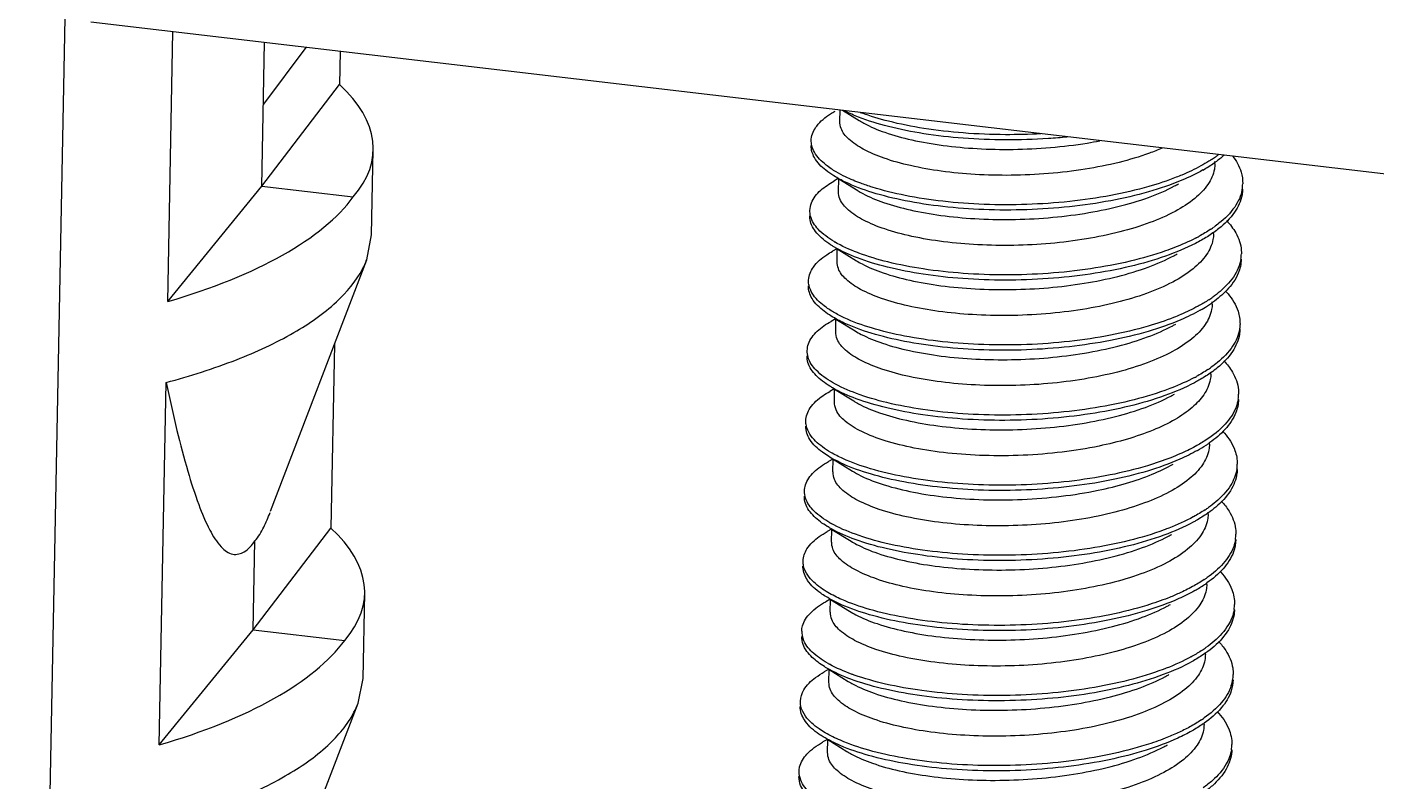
# Model space of a CAD drawing. Header units: millimetres. Extents: x 1338 to 1739, y -253 to 25.
# Drawn here: x 1411.04 to 1418.22, y -224.18 to -220.16 of the extents above; entities that cross this region are included whole.
import ezdxf

# ---------------------------------------------------------------- set-up
doc = ezdxf.new("R2010")
doc.units = ezdxf.units.MM
doc.layers.add('02___PRT_ALL_AXES', color=7, linetype='Continuous')
doc.layers.add('3_ALL_AXES', color=7, linetype='Continuous')

# ---------------------------------------------------------------- blocks, each defined once
blk = doc.blocks.new('*u41')
at = {"color": 7, "linetype": 'Continuous'}
for p, q in [((-20.2657, 15.6877), (-86.8763, 23.5059)), ((-82.8762, 23.0364), (-82.7882, 22.9819)), ((-82.8992, 22.6728), (-82.923, 22.6593)), ((-82.8972, 22.6716), (-82.7954, 22.6086)), ((-82.9064, 22.2995), (-82.9302, 22.286)), ((-82.9044, 22.2983), (-82.8026, 22.2353)), ((-82.9136, 21.9262), (-82.9375, 21.9127)), ((-82.9117, 21.925), (-82.8099, 21.8619)), ((-82.9209, 21.5529), (-82.9447, 21.5394)), ((-82.9189, 21.5517), (-82.8171, 21.4886)), ((-82.9281, 21.1796), (-82.9519, 21.1661)), ((-82.9262, 21.1784), (-82.8244, 21.1153)), ((-81.0089, 20.8722), (-81.0104, 20.8714)), ((-82.9353, 20.8063), (-82.9592, 20.7927)), ((-82.9334, 20.805), (-82.8316, 20.742)), ((-82.9426, 20.4329), (-82.9664, 20.4194)), ((-82.9406, 20.4317), (-82.8388, 20.3687)), ((-82.9498, 20.0596), (-82.9736, 20.0461)), ((-82.9479, 20.0584), (-82.8461, 19.9953)), ((-82.957, 19.6863), (-82.9809, 19.6728)), ((-82.9551, 19.6851), (-82.8533, 19.622))]:
    blk.add_line(p, q, dxfattribs=at)
for centre, radius, start, end in [((-82.3807, 24.0782), 1.1272, 249.16454, 249.50103), ((-81.3139, 23.3545), 0.728, 301.99341, 304.73424), ((-81.2879, 23.3447), 0.6824, 303.29739, 305.39658), ((-81.2713, 23.2922), 0.6525, 304.77575, 305.41728), ((-81.2481, 23.2885), 0.6136, 305.40728, 307.09228), ((-81.3737, 23.4495), 0.8403, 299.55563, 302.01757), ((-80.9426, 22.6478), 0.1951, 349.86686, 359.21511), ((-81.2941, 22.9681), 0.6791, 303.63883, 305.44566), ((-82.6046, 22.8706), 0.6203, 239.25442, 239.51926), ((-81.4474, 23.2269), 0.9801, 297.28774, 298.51245), ((-81.2854, 22.9269), 0.663, 304.92077, 305.40755), ((-80.9562, 22.2771), 0.2016, 350.68577, 358.50467), ((-81.3071, 22.605), 0.6908, 303.27675, 305.35347), ((-81.3798, 22.6884), 0.8236, 299.54317, 302.66136), ((-81.3243, 22.6017), 0.7206, 302.66658, 304.73753), ((-81.2889, 22.5502), 0.6582, 304.76127, 305.37546), ((-81.4583, 22.4732), 0.9722, 297.84843, 298.51047), ((-81.3063, 22.2182), 0.6752, 303.59883, 305.47418), ((-81.2969, 22.176), 0.6578, 304.91511, 305.43995), ((-80.9734, 21.5305), 0.2043, 350.77272, 358.51081), ((-81.386, 21.9278), 0.8073, 299.52377, 303.31632), ((-81.3351, 21.8496), 0.7141, 303.35036, 304.74413), ((-81.3079, 21.8101), 0.6661, 304.75435, 305.33015), ((-80.9627, 21.1541), 0.1864, 350.96636, 359.30492), ((-81.319, 21.4691), 0.6722, 303.55477, 305.49239), ((-81.3088, 21.4259), 0.6535, 304.9053, 305.46837), ((-82.625, 21.3931), 0.6383, 239.99304, 240.63838), ((-80.9898, 20.7837), 0.2062, 350.87087, 358.55914), ((-81.3592, 21.1457), 0.7319, 303.7503, 304.04807), ((-81.3385, 21.1152), 0.695, 304.03885, 305.2764), ((-81.3924, 21.1676), 0.7915, 299.49822, 303.98317), ((-81.3466, 21.0982), 0.7084, 304.04505, 304.75894), ((-81.3285, 21.0721), 0.6767, 304.76059, 305.28429), ((-80.9753, 20.4077), 0.1845, 350.84153, 359.23897), ((-82.9677, 20.262), 0.1257, 179.4812, 199.2452), ((-81.3323, 20.721), 0.6703, 303.5079, 305.5002), ((-81.474, 20.9545), 0.9435, 298.76904, 298.99357), ((-81.3212, 20.6764), 0.65, 304.89115, 305.49321), ((-82.6395, 20.6463), 0.6381, 239.96243, 241.31408), ((-81.0068, 20.037), 0.2087, 342.13646, 358.61166), ((-81.3651, 20.3857), 0.7161, 303.74949, 304.74744), ((-81.3509, 20.3365), 0.6902, 304.78158, 305.24082), ((-81.3509, 20.3652), 0.6911, 304.74861, 305.24062), ((-80.9892, 19.6614), 0.184, 350.7067, 359.1278)]:
    blk.add_arc(centre, radius, start, end, dxfattribs=at)
for points, start_tangent, end_tangent in [([(-83.0432, 22.8764), (-83.0429, 22.8836), (-83.0142, 22.9526), (-82.9411, 23.0173), (-82.9157, 23.0326)], (0.008067, 0.999967), (0.869868, 0.493284)), ([(-81.1767, 22.8347), (-81.2443, 22.8079), (-81.4057, 22.7592), (-81.5851, 22.723), (-81.7801, 22.6995), (-81.9794, 22.6903), (-82.1717, 22.695), (-82.3511, 22.7124), (-82.5146, 22.7417), (-82.6557, 22.7816), (-82.7662, 22.8295), (-82.8433, 22.8832), (-82.8845, 22.9403), (-82.8909, 22.9771)], (-0.918299, -0.395888), (0.00843, 0.999964)), ([(-81.682, 22.8942), (-81.7817, 22.8859), (-82.0107, 22.8787), (-82.2347, 22.8877), (-82.4448, 22.912), (-82.6329, 22.9502), (-82.7913, 23.0003), (-82.8636, 23.032)], (-0.995061, -0.099263), (-0.89523, 0.445605)), ([(-82.7882, 22.9819), (-82.7626, 22.9671), (-82.6515, 22.9192), (-82.5087, 22.8791), (-82.3419, 22.8497), (-82.1612, 22.8327), (-81.9689, 22.8286), (-81.7695, 22.8383), (-81.5747, 22.8623), (-81.5084, 22.8741)], (0.850318, -0.526269), (0.981772, 0.190064)), ([(-81.8214, 22.9114), (-82.0101, 22.9067), (-82.2341, 22.9157), (-82.4443, 22.94), (-82.6323, 22.9782), (-82.7754, 23.0224)], (-0.998516, -0.054452), (-0.936676, 0.350198)), ([(-82.9224, 22.6873), (-82.9651, 22.717), (-83.0267, 22.7853), (-83.0437, 22.8484)], (-0.849597, 0.527433), (0.008067, 0.999967)), ([(-83.0401, 22.8495), (-83.0432, 22.8764)], (-0.226408, 0.974032), (0.008067, 0.999967)), ([(-82.9098, 22.708), (-82.9645, 22.745), (-83.0261, 22.8133), (-83.0401, 22.8495)], (-0.862793, 0.505558), (-0.226408, 0.974032)), ([(-80.9133, 22.7743), (-80.9277, 22.7651), (-80.9702, 22.7402)], (-0.835617, -0.549313), (-0.876847, -0.480769)), ([(-80.8477, 22.7962), (-80.8932, 22.7604)], (-0.750929, -0.660383), (-0.814933, -0.579555)), ([(-80.8019, 22.7939), (-80.7561, 22.7075), (-80.7475, 22.6451)], (0.607809, -0.794084), (-0.014686, -0.999892)), ([(-80.9592, 22.7186), (-81.0719, 22.6637), (-81.248, 22.6024), (-81.4496, 22.555), (-81.6687, 22.523), (-81.8967, 22.5072), (-82.1244, 22.5076), (-82.343, 22.524), (-82.5438, 22.555), (-82.7188, 22.5991), (-82.8611, 22.654), (-82.9224, 22.6873)], (-0.869714, -0.493557), (-0.849597, 0.527433)), ([(-82.7801, 22.6481), (-82.8605, 22.682), (-82.9098, 22.708)], (-0.937826, 0.347105), (-0.862793, 0.505558)), ([(-80.9702, 22.7402), (-81.0714, 22.6917), (-81.1011, 22.6796)], (-0.876847, -0.480769), (-0.930713, -0.36575)), ([(-80.8954, 22.7516), (-80.8981, 22.7234), (-80.9326, 22.6422)], (-0.015355, -0.999882), (-0.560345, -0.82826)), ([(-83.05, 22.503), (-83.0422, 22.5431), (-82.9924, 22.6105), (-82.923, 22.6594)], (0.026025, 0.999661), (0.87083, 0.491584)), ([(-80.9326, 22.6422), (-81.0031, 22.5669), (-81.1071, 22.4984), (-81.2419, 22.4382), (-81.4012, 22.3889), (-81.5793, 22.3518), (-81.7706, 22.3276), (-81.9648, 22.3173), (-82.1563, 22.3205), (-82.3395, 22.3366), (-82.5082, 22.3653), (-82.6522, 22.4046), (-82.7649, 22.4517), (-82.8457, 22.5054), (-82.8906, 22.5642), (-82.8981, 22.6038)], (-0.560345, -0.82826), (0.006275, 0.99998)), ([(-82.7954, 22.6085), (-82.7694, 22.5936), (-82.6581, 22.5457), (-82.517, 22.506), (-82.3537, 22.477), (-82.173, 22.4597), (-81.9804, 22.4552), (-81.782, 22.4646), (-81.5893, 22.4878), (-81.4111, 22.5238), (-81.2492, 22.5726), (-81.1097, 22.6336), (-81.0891, 22.6449)], (0.85042, -0.526104), (0.87031, 0.492504)), ([(-81.1011, 22.6796), (-81.2475, 22.6304), (-81.4491, 22.583), (-81.6682, 22.551), (-81.8961, 22.5352), (-82.1239, 22.5356), (-82.3425, 22.552), (-82.5432, 22.583), (-82.7182, 22.6271), (-82.7801, 22.6481)], (-0.930713, -0.36575), (-0.937826, 0.347105)), ([(-80.748, 22.6171), (-80.7511, 22.5855), (-80.7909, 22.4935), (-80.8745, 22.4066), (-80.9012, 22.3865)], (-0.014686, -0.999892), (-0.815044, -0.579399)), ([(-80.7505, 22.6135), (-80.7903, 22.5215), (-80.8739, 22.4346), (-80.9002, 22.4148)], (-0.177015, -0.984208), (-0.814557, -0.580083)), ([(-82.9297, 22.3139), (-83.0068, 22.3753), (-83.0475, 22.445), (-83.0505, 22.475)], (-0.851805, 0.523859), (0.026025, 0.999661)), ([(-83.0469, 22.473), (-83.05, 22.503)], (-0.232129, 0.972685), (0.026025, 0.999661)), ([(-82.9217, 22.3375), (-83.0062, 22.4033), (-83.0469, 22.473)], (-0.859444, 0.51123), (-0.232129, 0.972685)), ([(-80.9179, 22.4027), (-80.9796, 22.3657)], (-0.832442, -0.554112), (-0.878631, -0.477502)), ([(-80.8333, 22.4491), (-80.7847, 22.3836), (-80.755, 22.2899), (-80.7546, 22.2718)], (0.681895, -0.73145), (-0.025147, -0.999684)), ([(-80.9665, 22.3453), (-80.9986, 22.3279), (-81.1584, 22.2599), (-81.3474, 22.2049), (-81.5583, 22.1647), (-81.7827, 22.1402), (-82.0116, 22.1321), (-82.2362, 22.1401), (-82.4474, 22.1635), (-82.637, 22.2009), (-82.7974, 22.2504), (-82.9223, 22.3095), (-82.9297, 22.3139)], (-0.870257, -0.492597), (-0.851805, 0.523859)), ([(-82.7902, 22.2759), (-82.7968, 22.2784), (-82.9193, 22.336)], (-0.936688, 0.350165), (-0.861798, 0.507252)), ([(-80.9981, 22.3559), (-81.1107, 22.3054)], (-0.888636, -0.458612), (-0.931615, -0.363446)), ([(-80.9058, 22.3833), (-80.9665, 22.3453)], (-0.819937, -0.572454), (-0.870257, -0.492597)), ([(-80.9027, 22.3782), (-80.9056, 22.3485), (-80.9398, 22.2689)], (-0.016388, -0.999866), (-0.560345, -0.82826)), ([(-83.0577, 22.1297), (-83.0576, 22.1328), (-83.0316, 22.202), (-82.9611, 22.267), (-82.9302, 22.286)], (0.013955, 0.999903), (0.869662, 0.493648)), ([(-80.9398, 22.2689), (-81.0115, 22.1927), (-81.1198, 22.1221), (-81.2591, 22.0612), (-81.4207, 22.0125), (-81.5997, 21.9763), (-81.7942, 21.9529), (-81.9935, 21.9437), (-82.1858, 21.9484), (-82.3654, 21.9658), (-82.5287, 21.995), (-82.6697, 22.0348), (-82.7804, 22.0827), (-82.8577, 22.1364), (-82.899, 22.1937), (-82.9054, 22.2304)], (-0.560345, -0.82826), (0.008502, 0.999964)), ([(-82.8027, 22.2352), (-82.7729, 22.2183), (-82.6606, 22.1707), (-82.5195, 22.1316), (-82.3535, 22.1026), (-82.1708, 22.0858), (-81.9778, 22.082), (-81.7814, 22.0919), (-81.5909, 22.1154), (-81.412, 22.1521), (-81.2508, 22.2014), (-81.1135, 22.2622), (-81.0963, 22.2716)], (0.850189, -0.526478), (0.870274, 0.492568)), ([(-81.1107, 22.3054), (-81.1578, 22.2879), (-81.3469, 22.2329), (-81.5577, 22.1927), (-81.7821, 22.1682), (-82.0111, 22.16), (-82.2356, 22.1681), (-82.4469, 22.1915), (-82.6364, 22.2289), (-82.7902, 22.2759)], (-0.931615, -0.363446), (-0.936688, 0.350165)), ([(-80.7552, 22.2438), (-80.7714, 22.1684), (-80.8321, 22.0785), (-80.9079, 22.0136)], (-0.025147, -0.999684), (-0.815356, -0.578959)), ([(-80.7572, 22.2444), (-80.7709, 22.1964), (-80.8316, 22.1065), (-80.9073, 22.0416)], (-0.160983, -0.986957), (-0.815356, -0.578959)), ([(-83.0547, 22.103), (-83.0577, 22.1297)], (-0.22787, 0.973691), (0.013955, 0.999903)), ([(-82.9369, 21.9407), (-82.9745, 21.9665), (-83.0387, 22.0345), (-83.0583, 22.1017)], (-0.849643, 0.527358), (0.013955, 0.999903)), ([(-82.9246, 21.9616), (-82.974, 21.9945), (-83.0382, 22.0625), (-83.0547, 22.103)], (-0.862391, 0.506242), (-0.22787, 0.973691)), ([(-80.8385, 22.0735), (-80.8257, 22.0589), (-80.7724, 21.9664), (-80.7619, 21.8985)], (0.674196, -0.738553), (-0.013756, -0.999905)), ([(-80.9737, 21.9719), (-81.0769, 21.9211), (-81.2513, 21.859), (-81.4516, 21.8108), (-81.6699, 21.7778), (-81.8976, 21.761), (-82.1256, 21.7605), (-82.345, 21.7759), (-82.547, 21.8062), (-82.7237, 21.8495), (-82.8681, 21.9038), (-82.9369, 21.9407)], (-0.869719, -0.493548), (-0.849643, 0.527358)), ([(-80.9849, 21.9934), (-81.0764, 21.9491), (-81.1158, 21.9329)], (-0.877024, -0.480446), (-0.930762, -0.365626)), ([(-80.928, 22.0275), (-80.9348, 22.0231), (-80.9849, 21.9934)], (-0.835803, -0.54903), (-0.877024, -0.480446)), ([(-80.9099, 22.005), (-80.9128, 21.9754), (-80.9471, 21.8956)], (-0.015933, -0.999873), (-0.560345, -0.82826)), ([(-83.0644, 21.7564), (-83.0583, 21.7923), (-83.0111, 21.86), (-82.9375, 21.9127)], (0.020645, 0.999787), (0.871189, 0.490948)), ([(-81.1158, 21.9329), (-81.2508, 21.887), (-81.4511, 21.8388), (-81.6694, 21.8058), (-81.897, 21.789), (-82.1251, 21.7885), (-82.3444, 21.8039), (-82.5465, 21.8342), (-82.7232, 21.8775), (-82.8676, 21.9318), (-82.9246, 21.9616)], (-0.930762, -0.365626), (-0.862391, 0.506242)), ([(-80.9471, 21.8956), (-81.0175, 21.8203), (-81.1217, 21.7516), (-81.2553, 21.6919), (-81.4137, 21.6428), (-81.5916, 21.6055), (-81.7835, 21.5811), (-81.9785, 21.5707), (-82.1692, 21.5737), (-82.3524, 21.5898), (-82.5218, 21.6185), (-82.667, 21.6581), (-82.7803, 21.7055), (-82.8606, 21.7592), (-82.9052, 21.8178), (-82.9126, 21.8572)], (-0.560345, -0.82826), (0.006564, 0.999978)), ([(-82.8099, 21.8619), (-82.7773, 21.8434), (-82.6645, 21.7963), (-82.52, 21.7568), (-82.3511, 21.7281), (-82.168, 21.7119), (-81.9772, 21.7088), (-81.7821, 21.7192), (-81.5899, 21.7434), (-81.4118, 21.7807), (-81.2533, 21.8298), (-81.1197, 21.8894), (-81.1035, 21.8983)], (0.849923, -0.526908), (0.870264, 0.492586)), ([(-80.7619, 21.8985), (-80.7641, 21.8724), (-80.7642, 21.8713)], (-0.013756, -0.999905), (-0.155513, -0.987834)), ([(-80.7625, 21.8705), (-80.7646, 21.8444), (-80.8017, 21.7522), (-80.8828, 21.6649), (-80.9154, 21.6401)], (-0.013756, -0.999905), (-0.814715, -0.579862)), ([(-80.7642, 21.8713), (-80.8012, 21.7802), (-80.8823, 21.6929), (-80.9145, 21.6684)], (-0.155513, -0.987834), (-0.814255, -0.580508)), ([(-83.0602, 21.7222), (-83.0644, 21.7564)], (-0.265593, 0.964085), (0.020645, 0.999787)), ([(-82.9442, 21.5673), (-83.0174, 21.6247), (-83.0608, 21.6942), (-83.065, 21.7284)], (-0.851644, 0.524121), (0.020645, 0.999787)), ([(-82.9299, 21.5871), (-83.0169, 21.6527), (-83.0602, 21.7222)], (-0.86562, 0.500702), (-0.265593, 0.964085)), ([(-80.8476, 21.7024), (-80.8023, 21.6425), (-80.77, 21.5488), (-80.7692, 21.5252)], (0.681299, -0.732005), (-0.025218, -0.999682)), ([(-81.0042, 21.6136), (-81.1255, 21.5586)], (-0.884162, -0.46718), (-0.931722, -0.363173)), ([(-80.9327, 21.6558), (-80.9943, 21.6189)], (-0.832816, -0.55355), (-0.878705, -0.477365)), ([(-80.9204, 21.6366), (-80.9809, 21.5986)], (-0.819992, -0.572375), (-0.870284, -0.49255)), ([(-80.9171, 21.6316), (-80.92, 21.6023), (-80.9543, 21.5222)], (-0.016173, -0.999869), (-0.560345, -0.82826)), ([(-83.0722, 21.3831), (-83.0489, 21.4514), (-82.9809, 21.5167), (-82.9447, 21.5393)], (0.021515, 0.999769), (0.869494, 0.493944)), ([(-80.9809, 21.5986), (-81.0047, 21.5856), (-81.1625, 21.517), (-81.35, 21.4612), (-81.5598, 21.42), (-81.7836, 21.3945), (-82.0126, 21.3854), (-82.2377, 21.3925), (-82.4499, 21.4151), (-82.641, 21.4517), (-82.8033, 21.5005), (-82.9305, 21.5591), (-82.9442, 21.5673)], (-0.870284, -0.49255), (-0.851644, 0.524121)), ([(-82.8028, 21.5285), (-82.9299, 21.5871)], (-0.937422, 0.348196), (-0.86562, 0.500702)), ([(-81.1255, 21.5586), (-81.162, 21.545), (-81.3495, 21.4892), (-81.5593, 21.448), (-81.7831, 21.4225), (-82.0121, 21.4134), (-82.2371, 21.4205), (-82.4494, 21.4431), (-82.6404, 21.4797), (-82.8028, 21.5285)], (-0.931722, -0.363173), (-0.937422, 0.348196)), ([(-81.512, 21.2484), (-81.7083, 21.2165), (-81.9164, 21.1995), (-82.1231, 21.1982), (-82.3173, 21.2115), (-82.495, 21.2381), (-82.6505, 21.277), (-82.7748, 21.3257), (-82.8624, 21.3811), (-82.9109, 21.4412), (-82.9199, 21.4838)], (-0.979173, -0.203026), (0.002631, 0.999997)), ([(-82.8171, 21.4886), (-82.7913, 21.4737), (-82.6801, 21.4258), (-82.5371, 21.3857), (-82.3699, 21.3563), (-82.1888, 21.3393), (-81.9964, 21.3353), (-81.7971, 21.3452), (-81.6024, 21.3692), (-81.4235, 21.4062), (-81.2654, 21.4547), (-81.1291, 21.5149), (-81.1108, 21.525)], (0.850298, -0.526301), (0.870291, 0.492538)), ([(-80.9543, 21.5222), (-81.0161, 21.4543), (-81.1072, 21.3905), (-81.2241, 21.3336), (-81.361, 21.2859), (-81.512, 21.2484)], (-0.560345, -0.82826), (-0.979173, -0.203026)), ([(-80.7717, 21.4977), (-80.7832, 21.4553), (-80.8413, 21.365), (-80.942, 21.2811), (-80.9996, 21.2466)], (-0.159672, -0.98717), (-0.877228, -0.480074)), ([(-80.7697, 21.4972), (-80.7837, 21.4273), (-80.8418, 21.337), (-80.9227, 21.2667)], (-0.025218, -0.999682), (-0.815815, -0.578313)), ([(-82.9514, 21.194), (-82.9839, 21.2159), (-83.0506, 21.2837), (-83.0728, 21.354), (-83.0728, 21.3551)], (-0.849785, 0.52713), (0.021515, 0.999769)), ([(-83.0693, 21.3565), (-83.0722, 21.382), (-83.0722, 21.3831)], (-0.227535, 0.97377), (0.021515, 0.999769)), ([(-82.9394, 21.2151), (-82.9833, 21.2439), (-83.0501, 21.3117), (-83.0693, 21.3565)], (-0.862082, 0.506768), (-0.227535, 0.97377)), ([(-80.8534, 21.3274), (-80.8447, 21.3176), (-80.7887, 21.2253), (-80.7764, 21.1519)], (0.675752, -0.737129), (-0.01349, -0.999909)), ([(-80.9996, 21.2466), (-81.0815, 21.2065), (-81.1305, 21.1862)], (-0.877228, -0.480074), (-0.930828, -0.365458)), ([(-80.9244, 21.2584), (-80.9273, 21.2287), (-80.9616, 21.1489)], (-0.015914, -0.999873), (-0.560345, -0.82826)), ([(-81.4537, 21.0666), (-81.6711, 21.0327), (-81.8985, 21.0149), (-82.1267, 21.0135), (-82.3469, 21.028), (-82.5502, 21.0573), (-82.7286, 21.1), (-82.8751, 21.1537), (-82.9514, 21.194)], (-0.980787, -0.195084), (-0.849785, 0.52713)), ([(-81.4531, 21.0946), (-81.6706, 21.0607), (-81.8979, 21.0429), (-82.1262, 21.0415), (-82.3463, 21.056), (-82.5496, 21.0853), (-82.728, 21.128), (-82.8745, 21.1817), (-82.9394, 21.2151)], (-0.980787, -0.195084), (-0.862082, 0.506768)), ([(-80.9882, 21.2253), (-81.082, 21.1785), (-81.2547, 21.1157), (-81.4537, 21.0666)], (-0.869753, -0.493488), (-0.980787, -0.195084)), ([(-81.1305, 21.1862), (-81.2541, 21.1437), (-81.4531, 21.0946)], (-0.930828, -0.365458), (-0.980787, -0.195084)), ([(-83.0789, 21.0098), (-83.0741, 21.0416), (-83.0296, 21.1095), (-82.9519, 21.1661)], (0.01513, 0.999886), (0.871426, 0.490527)), ([(-80.9616, 21.1489), (-81.032, 21.0737), (-81.1362, 21.005), (-81.2695, 20.9454), (-81.4277, 20.8962), (-81.6054, 20.8589), (-81.7975, 20.8346), (-81.9929, 20.8241), (-82.1833, 20.8271), (-82.3665, 20.8431), (-82.5361, 20.8718), (-82.6815, 20.9115), (-82.7951, 20.959), (-82.8752, 21.0127), (-82.9197, 21.0713), (-82.9271, 21.1105)], (-0.560345, -0.82826), (0.006677, 0.999978)), ([(-82.8244, 21.1153), (-82.7795, 21.0906), (-82.6552, 21.0419), (-82.4992, 21.0029), (-82.3213, 20.9763), (-82.1272, 20.963), (-81.9207, 20.9644), (-81.7127, 20.9813), (-81.5166, 21.0132)], (0.849372, -0.527795), (0.979173, 0.203026)), ([(-81.5166, 21.0132), (-81.3655, 21.0508), (-81.2286, 21.0985), (-81.118, 21.1517)], (0.979173, 0.203026), (0.8698, 0.493404)), ([(-80.7769, 21.1239), (-80.7783, 21.1033), (-80.8128, 21.0109), (-80.8913, 20.9233), (-80.9296, 20.8936)], (-0.01349, -0.999909), (-0.814425, -0.580269)), ([(-80.7787, 21.1249), (-80.8122, 21.0389), (-80.8908, 20.9513), (-80.9287, 20.9219)], (-0.157024, -0.987595), (-0.814056, -0.580787)), ([(-82.9587, 20.8206), (-83.0279, 20.874), (-83.0739, 20.9434), (-83.0795, 20.9818)], (-0.851307, 0.524667), (0.01513, 0.999886)), ([(-83.0734, 20.9714), (-83.0789, 21.0098)], (-0.298484, 0.954415), (0.01513, 0.999886)), ([(-82.9442, 20.8403), (-83.0274, 20.902), (-83.0734, 20.9714)], (-0.865929, 0.500167), (-0.298484, 0.954415)), ([(-80.9475, 20.909), (-81.0089, 20.8722)], (-0.833227, -0.552931), (-0.878705, -0.477365)), ([(-80.9349, 20.8899), (-80.9954, 20.852)], (-0.820088, -0.572237), (-0.870269, -0.492577)), ([(-80.8619, 20.9555), (-80.8201, 20.9013), (-80.7851, 20.8078), (-80.7837, 20.7785)], (0.680368, -0.732871), (-0.024575, -0.999698)), ([(-80.9954, 20.852), (-81.0109, 20.8434), (-81.1667, 20.7741), (-81.3527, 20.7174), (-81.5614, 20.6753), (-81.7846, 20.649), (-82.0135, 20.6389), (-82.2391, 20.645), (-82.4523, 20.6667), (-82.6449, 20.7025), (-82.8091, 20.7507), (-82.9385, 20.8088), (-82.9587, 20.8206)], (-0.870269, -0.492577), (-0.851307, 0.524667)), ([(-81.1402, 20.8119), (-81.1662, 20.802), (-81.3521, 20.7454), (-81.5609, 20.7033), (-81.7841, 20.677), (-82.013, 20.6669), (-82.2385, 20.673), (-82.4518, 20.6947), (-82.6443, 20.7305), (-82.8085, 20.7787), (-82.9379, 20.8368)], (-0.931809, -0.362948), (-0.871508, 0.490382)), ([(-81.0104, 20.8714), (-81.1402, 20.8119)], (-0.87951, -0.47588), (-0.931809, -0.362948)), ([(-80.9316, 20.8849), (-80.9345, 20.8558), (-80.9688, 20.7756)], (-0.016065, -0.999871), (-0.560345, -0.82826)), ([(-83.0867, 20.6365), (-83.066, 20.7007), (-83.0006, 20.7664), (-82.9592, 20.7927)], (0.028268, 0.9996), (0.869408, 0.494095)), ([(-80.9688, 20.7756), (-81.0406, 20.6992), (-81.1493, 20.6286), (-81.2891, 20.5675), (-81.4511, 20.5188), (-81.6292, 20.4829), (-81.8217, 20.4598), (-82.0199, 20.4505), (-82.2123, 20.455), (-82.393, 20.4723), (-82.5561, 20.5013), (-82.6967, 20.5409), (-82.8078, 20.5886), (-82.8859, 20.6425), (-82.9279, 20.7003), (-82.9343, 20.7372)], (-0.560345, -0.82826), (0.008678, 0.999962)), ([(-82.8316, 20.7419), (-82.8022, 20.7252), (-82.69, 20.6776), (-82.549, 20.6385), (-82.3832, 20.6095), (-82.2006, 20.5926), (-82.0076, 20.5887), (-81.8109, 20.5986), (-81.6204, 20.622), (-81.4415, 20.6587), (-81.2802, 20.7079), (-81.1427, 20.7688), (-81.1252, 20.7784)], (0.850216, -0.526433), (0.870278, 0.49256)), ([(-80.7842, 20.7505), (-80.7961, 20.6861), (-80.8516, 20.5956), (-80.9376, 20.5198)], (-0.024575, -0.999698), (-0.81628, -0.577657)), ([(-80.7862, 20.751), (-80.7956, 20.7141), (-80.8511, 20.6236), (-80.9371, 20.5478)], (-0.158185, -0.98741), (-0.81628, -0.577657)), ([(-82.9658, 20.4474), (-82.993, 20.4654), (-83.0624, 20.533), (-83.0872, 20.6032), (-83.0872, 20.6085)], (-0.850004, 0.526776), (0.028268, 0.9996)), ([(-83.0839, 20.6101), (-83.0867, 20.6312), (-83.0867, 20.6365)], (-0.225176, 0.974318), (0.028268, 0.9996)), ([(-82.9541, 20.4686), (-82.9925, 20.4934), (-83.0618, 20.561), (-83.0839, 20.6101)], (-0.861861, 0.507145), (-0.225176, 0.974318)), ([(-80.9526, 20.5371), (-81.0143, 20.4999)], (-0.831464, -0.555578), (-0.877448, -0.479673)), ([(-80.8684, 20.5813), (-80.8639, 20.5763), (-80.8053, 20.4842), (-80.7908, 20.4052)], (0.677311, -0.735697), (-0.013989, -0.999902)), ([(-81.0026, 20.4787), (-81.0873, 20.436), (-81.2581, 20.3724), (-81.4558, 20.3224), (-81.6724, 20.2876), (-81.8994, 20.2689), (-82.1278, 20.2665), (-82.3487, 20.28), (-82.5532, 20.3086), (-82.7333, 20.3505), (-82.8819, 20.4036), (-82.9658, 20.4474)], (-0.869806, -0.493393), (-0.850004, 0.526776)), ([(-81.1452, 20.4394), (-81.2576, 20.4004), (-81.4552, 20.3504), (-81.6718, 20.3156), (-81.8988, 20.2969), (-82.1273, 20.2945), (-82.3482, 20.308), (-82.5527, 20.3366), (-82.7328, 20.3785), (-82.8813, 20.4316), (-82.9541, 20.4686)], (-0.930917, -0.365231), (-0.861861, 0.507145)), ([(-81.0143, 20.4999), (-81.0867, 20.464), (-81.1452, 20.4394)], (-0.877448, -0.479673), (-0.930917, -0.365231)), ([(-80.9388, 20.5117), (-80.9418, 20.482), (-80.976, 20.4023)], (-0.015947, -0.999873), (-0.560345, -0.82826)), ([(-83.0934, 20.2631), (-83.0898, 20.2908), (-83.0479, 20.3589), (-82.9664, 20.4194)], (0.010068, 0.999949), (0.871446, 0.490492)), ([(-80.976, 20.4023), (-81.0467, 20.3269), (-81.1516, 20.2578), (-81.2851, 20.1983), (-81.443, 20.1494), (-81.6212, 20.1121), (-81.8144, 20.0877), (-82.0116, 20.0774), (-82.2024, 20.0807), (-82.3853, 20.097), (-82.5545, 20.126), (-82.6994, 20.166), (-82.8122, 20.2138), (-82.8908, 20.2671), (-82.9344, 20.3252), (-82.9416, 20.3639)], (-0.560345, -0.82826), (0.007024, 0.999975)), ([(-82.8388, 20.3686), (-82.806, 20.35), (-82.6933, 20.303), (-82.549, 20.2636), (-82.3802, 20.2348), (-82.1971, 20.2187), (-82.0061, 20.2155), (-81.8112, 20.2259), (-81.6192, 20.2501), (-81.441, 20.2873), (-81.2823, 20.3365), (-81.1486, 20.3962), (-81.1325, 20.405)], (0.84991, -0.526928), (0.870262, 0.492589)), ([(-80.7913, 20.3772), (-80.7922, 20.3622), (-80.824, 20.2696), (-80.9, 20.1816), (-80.9438, 20.1472)], (-0.013989, -0.999902), (-0.814171, -0.580625)), ([(-80.7931, 20.3783), (-80.8234, 20.2976), (-80.8994, 20.2096), (-80.9431, 20.1753)], (-0.15863, -0.987338), (-0.813961, -0.58092)), ([(-82.9731, 20.074), (-83.0383, 20.1234), (-83.0869, 20.1926), (-83.094, 20.2351)], (-0.850891, 0.525342), (0.010068, 0.999949)), ([(-82.9589, 20.0939), (-83.0378, 20.1514), (-83.0864, 20.2206)], (-0.865556, 0.500812), (-0.330721, 0.943728)), ([(-80.876, 20.2086), (-80.8381, 20.1601), (-80.8004, 20.0667), (-80.7982, 20.0319)], (0.679151, -0.733999), (-0.023341, -0.999728)), ([(-81.0099, 20.1054), (-81.0172, 20.1012), (-81.1711, 20.0312), (-81.3554, 19.9738), (-81.563, 19.9308), (-81.7856, 19.9034), (-82.0145, 19.8924), (-82.2405, 19.8976), (-82.4547, 19.9184), (-82.6487, 19.9534), (-82.8148, 20.0009), (-82.9464, 20.0585), (-82.9731, 20.074)], (-0.870199, -0.492701), (-0.850891, 0.525342)), ([(-81.0199, 20.1275), (-81.155, 20.0651)], (-0.876566, -0.481282), (-0.931871, -0.362789)), ([(-80.9623, 20.1621), (-81.0167, 20.1292)], (-0.833665, -0.552271), (-0.874673, -0.484714)), ([(-80.9494, 20.1433), (-81.0099, 20.1054)], (-0.820227, -0.572038), (-0.870199, -0.492701)), ([(-80.9461, 20.1383), (-80.9492, 20.108), (-80.9833, 20.029)], (-0.016662, -0.999861), (-0.560345, -0.82826)), ([(-83.1011, 19.8898), (-83.0829, 19.95), (-83.0201, 20.016), (-82.9736, 20.0461)], (0.033012, 0.999455), (0.869419, 0.494075)), ([(-80.9833, 20.029), (-81.0549, 19.9527), (-81.1634, 19.8821), (-81.303, 19.8211), (-81.465, 19.7723), (-81.6431, 19.7364), (-81.8351, 19.7132), (-82.0331, 19.7038), (-82.2256, 19.7082), (-82.4066, 19.7255), (-82.57, 19.7546), (-82.7105, 19.794), (-82.8218, 19.8417), (-82.9001, 19.8956), (-82.9423, 19.9536), (-82.9488, 19.9905)], (-0.560345, -0.82826), (0.008631, 0.999963)), ([(-82.829, 20.0342), (-82.9458, 20.0865)], (-0.938502, 0.345274), (-0.877129, 0.480255)), ([(-82.8461, 19.9953), (-82.82, 19.9803), (-82.7087, 19.9324), (-82.5654, 19.8923), (-82.3979, 19.8629), (-82.2163, 19.846), (-82.024, 19.842), (-81.8247, 19.852), (-81.6302, 19.8762), (-81.4514, 19.9132), (-81.2936, 19.9617), (-81.1577, 20.0218), (-81.1397, 20.0317)], (0.85028, -0.526331), (0.870288, 0.492544)), ([(-81.155, 20.0651), (-81.1705, 20.0592), (-81.3549, 20.0018), (-81.5625, 19.9588), (-81.7851, 19.9314), (-82.0139, 19.9204), (-82.2399, 19.9256), (-82.4541, 19.9464), (-82.6481, 19.9814), (-82.8142, 20.0289), (-82.829, 20.0342)], (-0.931871, -0.362789), (-0.938502, 0.345274)), ([(-80.7987, 20.0039), (-80.8087, 19.945), (-80.8616, 19.8541), (-80.9526, 19.7728)], (-0.023341, -0.999728), (-0.81672, -0.577034)), ([(-80.8082, 19.973), (-80.8611, 19.8821), (-80.9521, 19.8008)], (-0.306846, -0.951759), (-0.81672, -0.577034)), ([(-83.0985, 19.8637), (-83.1009, 19.8804), (-83.1011, 19.8898)], (-0.22044, 0.9754), (0.033012, 0.999455)), ([(-82.9803, 19.7008), (-83.0021, 19.7149), (-83.074, 19.7823), (-83.1015, 19.8524), (-83.1016, 19.8618)], (-0.850283, 0.526326), (0.033012, 0.999455)), ([(-82.9689, 19.7222), (-83.0015, 19.7429), (-83.0734, 19.8103), (-83.0985, 19.8637)], (-0.861716, 0.507391), (-0.22044, 0.9754)), ([(-80.8832, 19.835), (-80.822, 19.7431), (-80.8052, 19.6586)], (0.678874, -0.734254), (-0.015307, -0.999883)), ([(-81.029, 19.7531), (-81.0921, 19.7215), (-81.16, 19.6927)], (-0.877678, -0.479251), (-0.931018, -0.364972)), ([(-80.9673, 19.7903), (-81.029, 19.7531)], (-0.831448, -0.555603), (-0.877678, -0.479251)), ([(-80.9572, 19.7696), (-81.0171, 19.732)], (-0.821319, -0.570469), (-0.869878, -0.493267)), ([(-80.9533, 19.7651), (-80.9563, 19.7353), (-80.9905, 19.6557)], (-0.015986, -0.999872), (-0.560345, -0.82826)), ([(-83.108, 19.5165), (-83.1054, 19.5401), (-83.0661, 19.6084), (-82.983, 19.6716), (-82.9809, 19.6728)], (0.00602, 0.999982), (0.871162, 0.490995)), ([(-81.0171, 19.732), (-81.0926, 19.6935), (-81.2617, 19.6292), (-81.4579, 19.5783), (-81.6736, 19.5426), (-81.9003, 19.5229), (-82.1289, 19.5195), (-82.3505, 19.5322), (-82.5562, 19.5599), (-82.7379, 19.601), (-82.8886, 19.6536), (-82.9803, 19.7008)], (-0.869878, -0.493267), (-0.850283, 0.526326)), ([(-81.16, 19.6927), (-81.2611, 19.6572), (-81.4574, 19.6063), (-81.6731, 19.5706), (-81.8998, 19.5509), (-82.1284, 19.5475), (-82.3499, 19.5602), (-82.5556, 19.5879), (-82.7374, 19.629), (-82.888, 19.6816), (-82.9689, 19.7222)], (-0.931018, -0.364972), (-0.861716, 0.507391)), ([(-80.9905, 19.6557), (-81.0612, 19.5802), (-81.1664, 19.5111), (-81.3, 19.4515), (-81.4578, 19.4026), (-81.6362, 19.3654), (-81.8298, 19.341), (-82.0275, 19.3307), (-82.2186, 19.3341), (-82.4014, 19.3506), (-82.5703, 19.3797), (-82.715, 19.4197), (-82.8275, 19.4675), (-82.9057, 19.5208), (-82.9489, 19.5787), (-82.956, 19.6172)], (-0.560345, -0.82826), (0.007146, 0.999974)), ([(-82.8533, 19.622), (-82.8283, 19.6076), (-82.7176, 19.5597), (-82.5762, 19.5197), (-82.4123, 19.4905), (-82.2328, 19.4732), (-82.0405, 19.4686), (-81.8415, 19.4779), (-81.6471, 19.5013), (-81.4684, 19.5374), (-81.307, 19.5861), (-81.1677, 19.6471), (-81.1469, 19.6584)], (0.850435, -0.52608), (0.87031, 0.492505)), ([(-80.8058, 19.6306), (-80.8062, 19.6211), (-80.8353, 19.5284), (-80.9088, 19.44), (-80.958, 19.4008)], (-0.015307, -0.999883), (-0.813948, -0.580938)), ([(-80.8076, 19.6317), (-80.8348, 19.5564), (-80.9082, 19.468), (-80.9575, 19.4288)], (-0.160127, -0.987096), (-0.813971, -0.580906)), ([(-82.9876, 19.3274), (-83.0485, 19.3727), (-83.0998, 19.4418), (-83.1085, 19.4885)], (-0.850471, 0.526022), (0.00602, 0.999982)), ([(-83.0992, 19.4698), (-83.108, 19.5165)], (-0.362223, 0.932091), (0.00602, 0.999982)), ([(-82.9737, 19.3474), (-83.048, 19.4007), (-83.0992, 19.4698)], (-0.865025, 0.501729), (-0.362223, 0.932091))]:
    blk.add_spline(points, degree=3, dxfattribs=dict(at, start_tangent=start_tangent, end_tangent=end_tangent))
at = {"layer": '02___PRT_ALL_AXES', "color": 7, "linetype": 'Continuous'}
for p, q in [((-87.0149, 23.5288), (-87.2159, 13.1576)), ((-86.4674, 22.018), (-86.4395, 23.4547)), ((-85.9669, 22.6321), (-85.9521, 23.3974)), ((-85.732, 23.3716), (-85.9584, 23.0697)), ((-85.55, 23.3503), (-85.5535, 23.1733)), ((-85.9669, 22.6321), (-85.5535, 23.1733)), ((-85.9547, 23.0742), (-85.9584, 23.0697)), ((-85.3821, 22.3727), (-85.3733, 22.8264)), ((-86.4674, 22.018), (-85.9669, 22.6321)), ((-85.9669, 22.6321), (-85.4797, 22.5749)), ((-85.4084, 22.2407), (-85.3821, 22.3727)), ((-85.9203, 20.9011), (-85.4084, 22.2407)), ((-85.5803, 21.7909), (-85.5992, 20.8121)), ((-86.5132, 19.6568), (-86.4757, 21.5872)), ((-86.0127, 20.2708), (-85.5992, 20.8121)), ((-86.0127, 20.2708), (-86.0035, 20.7431)), ((-85.4279, 20.0114), (-85.4191, 20.4652)), ((-86.5132, 19.6568), (-86.0127, 20.2708)), ((-86.0127, 20.2708), (-85.5255, 20.2136)), ((-85.4542, 19.8794), (-85.4279, 20.0114)), ((-85.966, 18.5399), (-85.4542, 19.8794))]:
    blk.add_line(p, q, dxfattribs=at)
for centre, major_axis, ratio, start_param, end_param in [((-88.2566, 22.9008), (2.8832, -0.0768), 0.33505, -0.263695, 0.364354), ((-88.2566, 22.9008), (2.8841, -0.0342), 0.382214, -0.897048, -0.268999), ((-88.3024, 20.5396), (2.8832, -0.0768), 0.33505, -0.263695, 0.364354), ((-88.3024, 20.5396), (2.8841, -0.0342), 0.382214, -0.897048, -0.268999)]:
    blk.add_ellipse(centre, major_axis=major_axis, ratio=ratio, start_param=start_param, end_param=end_param, dxfattribs=at)
for points, start_tangent, end_tangent in [([(-86.4757, 21.5872), (-86.1009, 21.7085), (-85.7957, 21.8529), (-85.5697, 22.0159), (-85.4304, 22.192), (-85.4087, 22.2408)], (0.966118, 0.258101), (0.353502, 0.935434)), ([(-86.4757, 21.5872), (-86.418, 21.3321), (-86.3603, 21.115), (-86.3021, 20.9372), (-86.2429, 20.8012), (-86.1822, 20.7115), (-86.1206, 20.6726), (-86.06, 20.6858), (-86.0035, 20.7431)], (0.207064, -0.978327), (0.584568, 0.811344)), ([(-86.0035, 20.7431), (-85.9564, 20.8167), (-85.9226, 20.8949)], (0.668301, 0.743891), (0.356872, 0.934153)), ([(-86.5215, 19.2259), (-86.1467, 19.3473), (-85.8414, 19.4917), (-85.6155, 19.6546), (-85.4761, 19.8308), (-85.4544, 19.8795)], (0.966118, 0.258101), (0.353502, 0.935434))]:
    blk.add_spline(points, degree=3, dxfattribs=dict(at, start_tangent=start_tangent, end_tangent=end_tangent))
at = {"layer": '3_ALL_AXES', "color": 7, "linetype": 'Continuous'}
for p, q in [((-82.8913, 22.9771), (-82.8901, 23.0381)), ((-80.8953, 22.7516), (-80.8951, 22.7631)), ((-82.8985, 22.6037), (-82.8972, 22.6716)), ((-80.9025, 22.3783), (-80.9023, 22.3881)), ((-82.9058, 22.2304), (-82.9044, 22.2983)), ((-80.9098, 22.005), (-80.9095, 22.0159)), ((-82.913, 21.8571), (-82.9117, 21.925)), ((-80.917, 21.6317), (-80.9168, 21.642)), ((-82.9202, 21.4838), (-82.9189, 21.5517)), ((-80.9242, 21.2584), (-80.924, 21.2686)), ((-82.9275, 21.1105), (-82.9262, 21.1784)), ((-80.9315, 20.885), (-80.9313, 20.8959)), ((-82.9347, 20.7371), (-82.9334, 20.805)), ((-80.9387, 20.5117), (-80.9385, 20.5211)), ((-82.9419, 20.3638), (-82.9406, 20.4317)), ((-80.9459, 20.1384), (-80.9457, 20.1499)), ((-82.9492, 19.9905), (-82.9479, 20.0584)), ((-80.9532, 19.7651), (-80.953, 19.7733)), ((-82.9564, 19.6172), (-82.9551, 19.6851))]:
    blk.add_line(p, q, dxfattribs=at)

msp = doc.modelspace()

# ---------------------------------------------------------------- block references
msp.add_blockref('*u41', (1498.2561, -243.6404))

doc.saveas('drawing.dxf')
